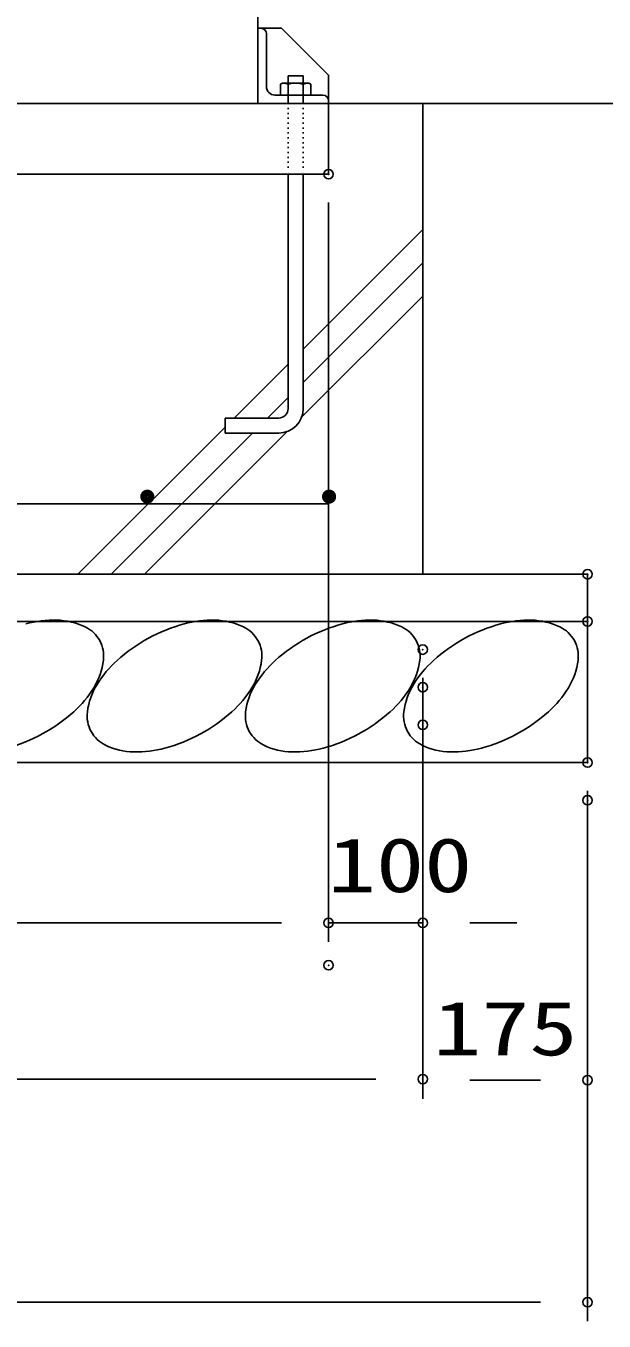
# Model space of a CAD drawing. Units: millimetres, scale not verified. Extents: x -5940 to 5940, y -4200 to 4200.
# Drawn here: x 2461 to 3075, y -1682 to -307 of the extents above; entities that cross this region are included whole.
import ezdxf
from ezdxf.enums import TextEntityAlignment as Align

# ---------------------------------------------------------------- set-up
doc = ezdxf.new("R2010")
doc.units = ezdxf.units.MM
doc.header["$LTSCALE"] = 20
doc.header["$PDMODE"] = 32
doc.header["$PDSIZE"] = 10
doc.linetypes.add('USER2', pattern=[0.26, 0.01, -0.25])
for name, color, linetype, lineweight in [('0-0_0', 7, 'Continuous', 25), ('0-1_1', 7, 'Continuous', 25), ('0-2_EXTCNT-L', 4, 'Continuous', 25), ('0-5_2', 7, 'Continuous', 25)]:
    doc.layers.add(name, color=color, linetype=linetype, lineweight=lineweight)
doc.layers.add('0-4_DEFPOINTS', color=7, linetype='Continuous')
doc.styles.add('ＭＳ ゴシック', font='')
doc.styles.get('ＭＳ ゴシック').set_extended_font_data('MS Gothic')

msp = doc.modelspace()

# ---------------------------------------------------------------- linework, layer by layer
at = {"layer": '0-0_0', "color": 1}
for p, q in [((2782.39, -494.17), (2782.39, -1279.36)), ((2882.39, -999.17), (2882.39, -1445.36)), ((2882.39, -1039.17), (2882.39, -1279.36)), ((2882.39, -1079.17), (2882.39, -1446.36)), ((3057.39, -1119.17), (3057.39, -1682.36)), ((3057.39, -1159.17), (3057.39, -1446.36)), ((2782.39, -1274.36), (2782.39, -1239.36))]:
    msp.add_line(p, q, dxfattribs=at)
at = {"layer": '0-0_0', "color": 2}
for p, q in [((1482.4, -1259.36), (2732.39, -1259.36)), ((2732.39, -1259.36), (2682.39, -1259.36)), ((2782.39, -1259.36), (2882.39, -1259.36)), ((2932.39, -1259.36), (2982.39, -1259.36)), ((1382.39, -1425.36), (2832.39, -1425.36)), ((2932.39, -1426.36), (3007.39, -1426.36)), ((1207.39, -1662.36), (3007.39, -1662.36))]:
    msp.add_line(p, q, dxfattribs=at)
at = {"layer": '0-0_0'}
for points in [[(2582.4, -806.67), (2590.37, -799.18), (2591.3, -799.3)], [(2582.4, -806.67), (2589.42, -799.18), (2590.37, -799.18)], [(2582.4, -806.67), (2588.49, -799.3), (2589.42, -799.18)], [(2582.4, -806.67), (2591.3, -799.3), (2589.65, -806.61)], [(2582.4, -806.67), (2587.58, -799.54), (2588.49, -799.3)], [(2582.4, -806.67), (2586.7, -799.88), (2587.58, -799.54)], [(2582.4, -806.67), (2585.88, -800.34), (2586.7, -799.88)], [(2582.4, -806.67), (2585.12, -800.89), (2585.88, -800.34)], [(2582.4, -806.67), (2584.43, -801.54), (2585.12, -800.89)], [(2582.4, -806.67), (2583.83, -802.26), (2584.43, -801.54)], [(2582.4, -806.67), (2583.32, -803.06), (2583.83, -802.26)], [(2582.45, -805.73), (2583.32, -803.06), (2582.4, -806.67)], [(2582.4, -806.67), (2589.65, -806.61), (2589.65, -806.64)], [(2582.4, -806.67), (2589.65, -806.64), (2589.65, -806.67)], [(2586.7, -813.46), (2582.4, -806.67), (2589.65, -806.67)], [(2585.88, -813), (2582.4, -806.67), (2586.7, -813.46)], [(2585.12, -812.45), (2582.4, -806.67), (2585.88, -813)], [(2584.43, -811.8), (2582.4, -806.67), (2585.12, -812.45)], [(2583.83, -811.08), (2582.4, -806.67), (2584.43, -811.8)], [(2583.32, -810.28), (2582.4, -806.67), (2583.83, -811.08)], [(2582.92, -809.43), (2582.4, -806.67), (2583.32, -810.28)], [(2582.63, -808.53), (2582.4, -806.67), (2582.92, -809.43)], [(2582.45, -807.61), (2582.4, -806.67), (2582.63, -808.53)], [(2582.45, -805.73), (2582.92, -803.91), (2583.32, -803.06)], [(2582.63, -804.8), (2582.92, -803.91), (2582.45, -805.73)], [(2586.7, -813.46), (2589.65, -806.67), (2589.65, -806.7)], [(2586.7, -813.46), (2589.65, -806.7), (2589.65, -806.73)], [(2586.7, -813.46), (2589.65, -806.73), (2589.66, -806.76)], [(2586.7, -813.46), (2589.66, -806.76), (2589.68, -806.79)], [(2586.7, -813.46), (2589.68, -806.79), (2589.69, -806.82)], [(2586.7, -813.46), (2589.69, -806.82), (2589.71, -806.84)], [(2586.7, -813.46), (2589.71, -806.84), (2589.74, -806.86)], [(2586.7, -813.46), (2589.74, -806.86), (2587.58, -813.8)], [(2587.58, -813.8), (2590.13, -806.76), (2588.49, -814.04)], [(2587.58, -813.8), (2590.11, -806.79), (2590.13, -806.76)], [(2587.58, -813.8), (2590.1, -806.82), (2590.11, -806.79)], [(2587.58, -813.8), (2590.08, -806.84), (2590.1, -806.82)], [(2587.58, -813.8), (2590.06, -806.86), (2590.08, -806.84)], [(2587.58, -813.8), (2590.03, -806.88), (2590.06, -806.86)], [(2587.58, -813.8), (2589.74, -806.86), (2589.76, -806.88)], [(2587.58, -813.8), (2590, -806.9), (2590.03, -806.88)], [(2587.58, -813.8), (2589.76, -806.88), (2589.79, -806.9)], [(2587.58, -813.8), (2589.97, -806.91), (2590, -806.9)], [(2587.58, -813.8), (2589.79, -806.9), (2589.82, -806.91)], [(2587.58, -813.8), (2589.94, -806.92), (2589.97, -806.91)], [(2587.58, -813.8), (2589.82, -806.91), (2589.85, -806.92)], [(2587.58, -813.8), (2589.91, -806.92), (2589.94, -806.92)], [(2587.58, -813.8), (2589.88, -806.92), (2589.91, -806.92)], [(2587.58, -813.8), (2589.85, -806.92), (2589.88, -806.92)], [(2588.49, -814.04), (2590.14, -806.73), (2589.42, -814.15)], [(2588.49, -814.04), (2590.13, -806.76), (2590.14, -806.73)], [(2589.42, -814.15), (2590.14, -806.7), (2590.37, -814.15)], [(2589.42, -814.15), (2590.14, -806.73), (2590.14, -806.7)], [(2589.65, -806.61), (2591.3, -799.3), (2589.66, -806.58)], [(2589.66, -806.58), (2591.3, -799.3), (2589.68, -806.55)], [(2589.68, -806.55), (2591.3, -799.3), (2589.69, -806.52)], [(2589.69, -806.52), (2591.3, -799.3), (2589.71, -806.5)], [(2589.71, -806.5), (2591.3, -799.3), (2589.74, -806.48)], [(2589.74, -806.48), (2591.3, -799.3), (2589.76, -806.46)], [(2589.76, -806.46), (2591.3, -799.3), (2589.79, -806.44)], [(2589.79, -806.44), (2591.3, -799.3), (2589.82, -806.43)], [(2589.82, -806.43), (2591.3, -799.3), (2589.85, -806.42)], [(2589.85, -806.42), (2591.3, -799.3), (2589.88, -806.42)], [(2589.88, -806.42), (2591.3, -799.3), (2589.91, -806.42)], [(2589.91, -806.42), (2591.3, -799.3), (2589.94, -806.42)], [(2589.94, -806.42), (2591.3, -799.3), (2589.97, -806.43)], [(2589.97, -806.43), (2591.3, -799.3), (2590, -806.44)], [(2590, -806.44), (2591.3, -799.3), (2590.03, -806.46)], [(2590.03, -806.46), (2591.3, -799.3), (2590.06, -806.48)], [(2590.06, -806.48), (2591.3, -799.3), (2592.21, -799.54)], [(2590.06, -806.48), (2592.21, -799.54), (2590.08, -806.5)], [(2590.08, -806.5), (2592.21, -799.54), (2590.1, -806.52)], [(2590.1, -806.52), (2592.21, -799.54), (2590.11, -806.55)], [(2590.11, -806.55), (2592.21, -799.54), (2590.13, -806.58)], [(2590.13, -806.58), (2592.21, -799.54), (2590.14, -806.61)], [(2590.14, -806.64), (2592.21, -799.54), (2590.15, -806.67)], [(2590.14, -806.61), (2592.21, -799.54), (2590.14, -806.64)], [(2590.37, -814.15), (2590.14, -806.7), (2590.15, -806.67)], [(2590.15, -806.67), (2592.21, -799.54), (2593.09, -799.88)], [(2590.15, -806.67), (2593.09, -799.88), (2593.91, -800.34)], [(2590.15, -806.67), (2593.91, -800.34), (2594.68, -800.89)], [(2590.15, -806.67), (2594.68, -800.89), (2595.36, -801.54)], [(2590.15, -806.67), (2595.36, -801.54), (2595.96, -802.26)], [(2590.15, -806.67), (2595.96, -802.26), (2596.47, -803.06)], [(2590.15, -806.67), (2596.47, -803.06), (2596.87, -803.91)], [(2590.15, -806.67), (2596.87, -803.91), (2597.16, -804.8)], [(2590.15, -806.67), (2597.16, -804.8), (2597.34, -805.73)], [(2590.15, -806.67), (2597.34, -805.73), (2597.4, -806.67)], [(2595.96, -811.08), (2590.15, -806.67), (2597.4, -806.67)], [(2595.36, -811.8), (2590.15, -806.67), (2595.96, -811.08)], [(2594.68, -812.45), (2590.15, -806.67), (2595.36, -811.8)], [(2593.91, -813), (2590.15, -806.67), (2594.68, -812.45)], [(2593.09, -813.46), (2590.15, -806.67), (2593.91, -813)], [(2592.21, -813.8), (2590.15, -806.67), (2593.09, -813.46)], [(2591.3, -814.04), (2590.15, -806.67), (2592.21, -813.8)], [(2590.37, -814.15), (2590.15, -806.67), (2591.3, -814.04)], [(2595.96, -811.08), (2597.4, -806.67), (2596.47, -810.28)], [(2596.47, -810.28), (2597.4, -806.67), (2597.34, -807.61)], [(2596.47, -810.28), (2597.34, -807.61), (2596.87, -809.43)], [(2596.87, -809.43), (2597.34, -807.61), (2597.16, -808.53)], [(2775.4, -806.67), (2783.37, -799.18), (2784.3, -799.3)], [(2775.4, -806.67), (2782.42, -799.18), (2783.37, -799.18)], [(2775.4, -806.67), (2781.49, -799.3), (2782.42, -799.18)], [(2775.4, -806.67), (2784.3, -799.3), (2782.65, -806.61)], [(2775.4, -806.67), (2780.58, -799.54), (2781.49, -799.3)], [(2775.4, -806.67), (2779.7, -799.88), (2780.58, -799.54)], [(2775.4, -806.67), (2778.88, -800.34), (2779.7, -799.88)], [(2775.4, -806.67), (2778.12, -800.89), (2778.88, -800.34)], [(2775.4, -806.67), (2777.43, -801.54), (2778.12, -800.89)], [(2775.4, -806.67), (2776.83, -802.26), (2777.43, -801.54)], [(2775.4, -806.67), (2776.32, -803.06), (2776.83, -802.26)], [(2775.45, -805.73), (2776.32, -803.06), (2775.4, -806.67)], [(2775.4, -806.67), (2782.65, -806.61), (2782.65, -806.64)], [(2775.4, -806.67), (2782.65, -806.64), (2782.65, -806.67)], [(2779.7, -813.46), (2775.4, -806.67), (2782.65, -806.67)], [(2778.88, -813), (2775.4, -806.67), (2779.7, -813.46)], [(2778.12, -812.45), (2775.4, -806.67), (2778.88, -813)], [(2777.43, -811.8), (2775.4, -806.67), (2778.12, -812.45)], [(2776.83, -811.08), (2775.4, -806.67), (2777.43, -811.8)], [(2776.32, -810.28), (2775.4, -806.67), (2776.83, -811.08)], [(2775.92, -809.43), (2775.4, -806.67), (2776.32, -810.28)], [(2775.63, -808.53), (2775.4, -806.67), (2775.92, -809.43)], [(2775.45, -807.61), (2775.4, -806.67), (2775.63, -808.53)], [(2775.45, -805.73), (2775.92, -803.91), (2776.32, -803.06)], [(2775.63, -804.8), (2775.92, -803.91), (2775.45, -805.73)], [(2779.7, -813.46), (2782.65, -806.67), (2780.58, -813.8)], [(2780.58, -813.8), (2782.65, -806.67), (2782.65, -806.7)], [(2780.58, -813.8), (2782.65, -806.7), (2782.65, -806.73)], [(2780.58, -813.8), (2782.65, -806.73), (2782.66, -806.76)], [(2780.58, -813.8), (2783.13, -806.76), (2781.49, -814.04)], [(2780.58, -813.8), (2783.11, -806.79), (2783.13, -806.76)], [(2780.58, -813.8), (2782.66, -806.76), (2782.68, -806.79)], [(2780.58, -813.8), (2783.1, -806.82), (2783.11, -806.79)], [(2780.58, -813.8), (2782.68, -806.79), (2782.69, -806.82)], [(2780.58, -813.8), (2783.08, -806.84), (2783.1, -806.82)], [(2780.58, -813.8), (2782.69, -806.82), (2782.71, -806.84)], [(2780.58, -813.8), (2783.06, -806.86), (2783.08, -806.84)], [(2780.58, -813.8), (2782.71, -806.84), (2782.74, -806.86)], [(2780.58, -813.8), (2783.03, -806.88), (2783.06, -806.86)], [(2780.58, -813.8), (2782.74, -806.86), (2782.76, -806.88)], [(2780.58, -813.8), (2783, -806.9), (2783.03, -806.88)], [(2780.58, -813.8), (2782.76, -806.88), (2782.79, -806.9)], [(2780.58, -813.8), (2782.97, -806.91), (2783, -806.9)], [(2780.58, -813.8), (2782.79, -806.9), (2782.82, -806.91)], [(2780.58, -813.8), (2782.94, -806.92), (2782.97, -806.91)], [(2780.58, -813.8), (2782.82, -806.91), (2782.85, -806.92)], [(2780.58, -813.8), (2782.91, -806.92), (2782.94, -806.92)], [(2780.58, -813.8), (2782.88, -806.92), (2782.91, -806.92)], [(2780.58, -813.8), (2782.85, -806.92), (2782.88, -806.92)], [(2781.49, -814.04), (2783.14, -806.73), (2782.42, -814.15)], [(2781.49, -814.04), (2783.13, -806.76), (2783.14, -806.73)], [(2782.42, -814.15), (2783.14, -806.7), (2783.37, -814.15)], [(2782.42, -814.15), (2783.14, -806.73), (2783.14, -806.7)], [(2782.65, -806.61), (2784.3, -799.3), (2782.66, -806.58)], [(2782.66, -806.58), (2784.3, -799.3), (2782.68, -806.55)], [(2782.68, -806.55), (2784.3, -799.3), (2782.69, -806.52)], [(2782.69, -806.52), (2784.3, -799.3), (2782.71, -806.5)], [(2782.71, -806.5), (2784.3, -799.3), (2782.74, -806.48)], [(2782.74, -806.48), (2784.3, -799.3), (2782.76, -806.46)], [(2782.76, -806.46), (2784.3, -799.3), (2782.79, -806.44)], [(2782.79, -806.44), (2784.3, -799.3), (2782.82, -806.43)], [(2782.82, -806.43), (2784.3, -799.3), (2782.85, -806.42)], [(2782.85, -806.42), (2784.3, -799.3), (2782.88, -806.42)], [(2782.88, -806.42), (2784.3, -799.3), (2782.91, -806.42)], [(2782.91, -806.42), (2784.3, -799.3), (2782.94, -806.42)], [(2782.94, -806.42), (2784.3, -799.3), (2782.97, -806.43)], [(2782.97, -806.43), (2784.3, -799.3), (2783, -806.44)], [(2783, -806.44), (2784.3, -799.3), (2783.03, -806.46)], [(2783.03, -806.46), (2784.3, -799.3), (2783.06, -806.48)], [(2783.06, -806.48), (2784.3, -799.3), (2783.08, -806.5)], [(2783.08, -806.5), (2784.3, -799.3), (2783.1, -806.52)], [(2783.1, -806.52), (2784.3, -799.3), (2783.11, -806.55)], [(2783.11, -806.55), (2784.3, -799.3), (2783.13, -806.58)], [(2783.13, -806.58), (2784.3, -799.3), (2783.14, -806.61)], [(2783.14, -806.64), (2784.3, -799.3), (2783.15, -806.67)], [(2783.14, -806.61), (2784.3, -799.3), (2783.14, -806.64)], [(2783.37, -814.15), (2783.14, -806.7), (2783.15, -806.67)], [(2783.15, -806.67), (2784.3, -799.3), (2785.21, -799.54)], [(2783.15, -806.67), (2785.21, -799.54), (2786.09, -799.88)], [(2783.15, -806.67), (2786.09, -799.88), (2786.91, -800.34)], [(2783.15, -806.67), (2786.91, -800.34), (2787.68, -800.89)], [(2783.15, -806.67), (2787.68, -800.89), (2788.36, -801.54)], [(2783.15, -806.67), (2788.36, -801.54), (2788.96, -802.26)], [(2783.15, -806.67), (2788.96, -802.26), (2789.47, -803.06)], [(2783.15, -806.67), (2789.47, -803.06), (2789.87, -803.91)], [(2783.15, -806.67), (2789.87, -803.91), (2790.16, -804.8)], [(2783.15, -806.67), (2790.16, -804.8), (2790.34, -805.73)], [(2783.15, -806.67), (2790.34, -805.73), (2790.4, -806.67)], [(2788.96, -811.08), (2783.15, -806.67), (2790.4, -806.67)], [(2788.36, -811.8), (2783.15, -806.67), (2788.96, -811.08)], [(2787.68, -812.45), (2783.15, -806.67), (2788.36, -811.8)], [(2786.91, -813), (2783.15, -806.67), (2787.68, -812.45)], [(2786.09, -813.46), (2783.15, -806.67), (2786.91, -813)], [(2785.21, -813.8), (2783.15, -806.67), (2786.09, -813.46)], [(2784.3, -814.04), (2783.15, -806.67), (2785.21, -813.8)], [(2783.37, -814.15), (2783.15, -806.67), (2784.3, -814.04)], [(2788.96, -811.08), (2790.4, -806.67), (2789.47, -810.28)], [(2789.47, -810.28), (2790.4, -806.67), (2790.34, -807.61)], [(2789.47, -810.28), (2790.34, -807.61), (2789.87, -809.43)], [(2789.87, -809.43), (2790.34, -807.61), (2790.16, -808.53)]]:
    msp.add_solid(points, dxfattribs=at)
at = {"layer": '0-1_1'}
for p, q in [((2707.39, 880.83), (2707.39, -389.17)), ((2707.39, 880.83), (2707.39, -384.17)), ((2782.39, -359.17), (2732.4, -309.17)), ((2739.39, -359.86), (2755.39, -359.86)), ((2739.39, -359.86), (2739.39, -368.54)), ((2755.39, -359.86), (2755.39, -368.63)), ((2782.39, -359.17), (2782.39, -464.17)), ((2739.39, -380.17), (2739.39, -389.17)), ((2755.39, -380.17), (2755.39, -389.17)), ((3140.21, -389.17), (-4492.61, -389.17)), ((2882.4, -389.17), (2882.4, -889.17)), ((2782.39, -464.17), (1432.4, -464.17)), ((2739.39, -464.17), (2739.39, -713.17)), ((2755.39, -464.17), (2755.39, -713.17)), ((2672.39, -723.17), (2672.39, -739.17)), ((2729.39, -723.17), (2672.39, -723.17)), ((2729.39, -739.17), (2672.39, -739.17)), ((2782.39, -814.17), (1432.4, -814.17)), ((2782.39, -814.17), (1432.4, -814.17)), ((1432.4, -814.17), (2782.4, -814.17)), ((3057.39, -889.17), (1157.4, -889.17)), ((3057.39, -889.17), (3057.39, -1089.17)), ((3057.39, -939.17), (1157.4, -939.17)), ((3057.39, -1089.17), (1157.39, -1089.17))]:
    msp.add_line(p, q, dxfattribs=at)
at = {"layer": '0-1_1', "linetype": 'USER2'}
for p, q in [((2739.39, -389.17), (2739.39, -464.17)), ((2755.39, -389.17), (2755.39, -464.17))]:
    msp.add_line(p, q, dxfattribs=at)
at = {"layer": '0-1_1', "color": 4}
for p, q in [((2755.39, -649.92), (2882.4, -522.92)), ((2755.39, -685.28), (2882.4, -558.27)), ((2753.75, -722.28), (2882.4, -593.63)), ((2682.14, -723.17), (2739.39, -665.92)), ((2717.5, -723.17), (2739.39, -701.28)), ((2516.14, -889.17), (2672.39, -732.92)), ((2551.5, -889.17), (2701.5, -739.17)), ((2586.85, -889.17), (2738.5, -737.52))]:
    msp.add_line(p, q, dxfattribs=at)
at = {"layer": '0-1_1'}
for radius in [26, 10]:
    msp.add_arc((2729.39, -713.17), radius, 270, 0, dxfattribs=at)
at = {"layer": '0-2_EXTCNT-L'}
for centre, radius, start, end in [((2491.32, -1053.49), 115.68, 88.7385, 105.20457), ((2492.25, -1011.31), 73.49, 64.41276, 88.7385), ((2509.11, -976.09), 34.44, 28.56194, 64.41276), ((2674.97, -1111.09), 175.38, 105.20457, 118.56194), ((2659.32, -1053.49), 115.68, 88.7385, 105.20457), ((2660.25, -1011.31), 73.49, 64.41276, 88.7385), ((2677.11, -976.09), 34.44, 28.56194, 64.41276), ((2842.97, -1111.09), 175.38, 105.20457, 118.56194), ((2827.32, -1053.49), 115.68, 88.7385, 105.20457), ((2828.25, -1011.31), 73.49, 64.41276, 88.7385), ((2845.11, -976.09), 34.44, 28.56194, 64.41276), ((3010.97, -1111.09), 175.38, 105.20457, 118.56194), ((2995.32, -1053.49), 115.68, 88.7385, 105.20457), ((2996.25, -1011.31), 73.49, 64.41276, 88.7385), ((3013.11, -976.09), 34.44, 28.56194, 64.41276), ((2509.11, -976.09), 34.44, 352.71112, 28.56194), ((2674.97, -1111.09), 175.38, 118.56194, 131.91931), ((2677.11, -976.09), 34.44, 352.71112, 28.56194), ((2842.97, -1111.09), 175.38, 118.56194, 131.91931), ((2845.11, -976.09), 34.44, 352.71112, 28.56194), ((3010.97, -1111.09), 175.38, 118.56194, 131.91931), ((3013.11, -976.09), 34.44, 352.71112, 28.56194), ((2470.38, -971.13), 73.49, 328.38539, 352.71112), ((2635.09, -1066.68), 115.68, 131.91931, 148.38539), ((2638.38, -971.13), 73.49, 328.38539, 352.71112), ((2803.09, -1066.68), 115.68, 131.91931, 148.38539), ((2806.38, -971.13), 73.49, 328.38539, 352.71112), ((2971.09, -1066.68), 115.68, 131.91931, 148.38539), ((2974.38, -971.13), 73.49, 328.38539, 352.71112), ((2434.45, -949.02), 115.68, 311.91931, 328.38539), ((2599.16, -1044.56), 73.49, 148.38539, 172.71112), ((2602.45, -949.02), 115.68, 311.91931, 328.38539), ((2767.16, -1044.56), 73.49, 148.38539, 172.71112), ((2770.45, -949.02), 115.68, 311.91931, 328.38539), ((2935.16, -1044.56), 73.49, 148.38539, 172.71112), ((2938.45, -949.02), 115.68, 311.91931, 328.38539), ((2394.56, -904.6), 175.38, 298.56194, 311.91931), ((2560.43, -1039.6), 34.44, 172.71112, 208.56194), ((2562.56, -904.6), 175.38, 298.56194, 311.91931), ((2728.43, -1039.6), 34.44, 172.71112, 208.56194), ((2730.56, -904.6), 175.38, 298.56194, 311.91931), ((2896.43, -1039.6), 34.44, 172.71112, 208.56194), ((2898.56, -904.6), 175.38, 298.56194, 311.91931), ((2394.56, -904.6), 175.38, 285.20457, 298.56194), ((2560.43, -1039.6), 34.44, 208.56194, 244.41276), ((2562.56, -904.6), 175.38, 285.20457, 298.56194), ((2728.43, -1039.6), 34.44, 208.56194, 244.41276), ((2730.56, -904.6), 175.38, 285.20457, 298.56194), ((2896.43, -1039.6), 34.44, 208.56194, 244.41276), ((2898.56, -904.6), 175.38, 285.20457, 298.56194), ((2577.29, -1004.38), 73.49, 244.41276, 268.7385), ((2745.29, -1004.38), 73.49, 244.41276, 268.7385), ((2913.29, -1004.38), 73.49, 244.41276, 268.7385), ((2578.22, -962.2), 115.68, 268.7385, 285.20457), ((2746.22, -962.2), 115.68, 268.7385, 285.20457), ((2914.22, -962.2), 115.68, 268.7385, 285.20457)]:
    msp.add_arc(centre, radius, start, end, dxfattribs=at)
at = {"layer": '0-4_DEFPOINTS'}
for p in [(2782.39, -464.17), (3057.39, -889.17), (3057.39, -939.17), (2882.39, -969.17), (2882.39, -1009.17), (2882.39, -1049.17), (3057.39, -1089.17), (3057.39, -1089.17), (3057.39, -1129.17), (2782.39, -1259.36), (2882.39, -1259.36), (2782.39, -1304.36), (2882.39, -1425.36), (3057.39, -1426.36), (3057.39, -1662.36)]:
    msp.add_point(p, dxfattribs=at)
at = {"layer": '0-5_2'}
for p, q in [((2707.39, -309.17), (2732.4, -309.17)), ((2707.39, -384.17), (2707.39, -309.17)), ((2716.39, -371.17), (2716.39, -315.17)), ((2733.54, -367.37), (2731.39, -368.61)), ((2731.39, -380.17), (2731.39, -368.61)), ((2733.54, -367.37), (2761.25, -367.37)), ((2739.39, -380.17), (2739.39, -368.61)), ((2755.39, -380.17), (2755.39, -368.61)), ((2761.25, -367.37), (2763.39, -368.61)), ((2776.39, -380.17), (2725.39, -380.17)), ((2707.39, -389.17), (2782.39, -389.17)), ((2782.39, -389.17), (2782.39, -386.17))]:
    msp.add_line(p, q, dxfattribs=at)
msp.add_lwpolyline([(2731.39, -380.17), (2763.39, -380.17), (2763.39, -368.61)], dxfattribs=at)
for centre, radius, start, end in [((2710.39, -315.17), 6, 0, 90), ((2725.39, -371.17), 9, 180, 269.99997), ((2733.54, -381.83), 14.46, 66.2776, 90), ((2747.23, -394.96), 27.56, 72.79427, 106.56505), ((2761.25, -381.83), 14.44, 90, 113.96197), ((2776.39, -386.17), 6, 0, 90)]:
    msp.add_arc(centre, radius, start, end, dxfattribs=at)

# ---------------------------------------------------------------- texts
at = {"layer": '0-0_0', "color": 3, "style": 'ＭＳ ゴシック', "width": 1.3}
for s, p in [('100', (2781.64, -1244.12)), ('175', (2893.39, -1417.47))]:
    msp.add_text(s, height=57.77, dxfattribs=at).set_placement(p, align=Align.BOTTOM_LEFT)

doc.saveas('drawing.dxf')
